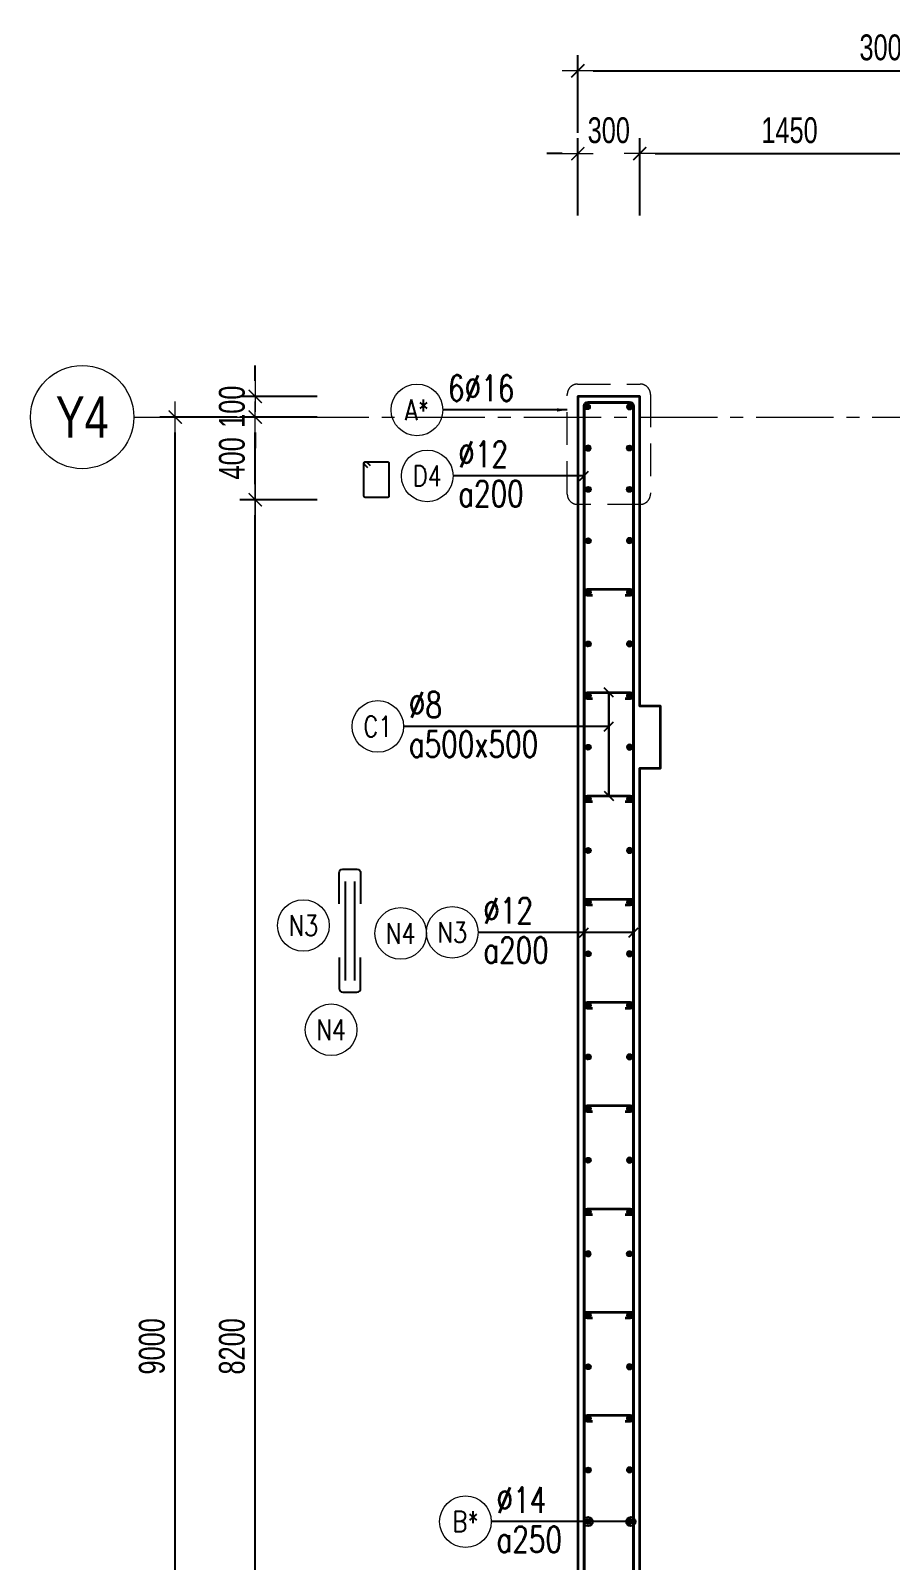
# Model space of a CAD drawing. Header units: millimetres. Extents: x 944027 to 981803, y -83026 to 82675.
# Drawn here: x 944222 to 948385, y -42504 to -35096 of the extents above; entities that cross this region are included whole.
import ezdxf
from ezdxf.enums import TextEntityAlignment as Align

# ---------------------------------------------------------------- set-up
doc = ezdxf.new("R2010")
doc.units = ezdxf.units.MM
doc.header["$MEASUREMENT"] = 0
for name, pattern in [('HIDDEN', [9.525, 6.35, -3.175]), ('HIDDEN2', [4.7625, 3.175, -1.5875]), ('HT_Dim Grid$0$CENTER2', [1.125, 0.75, -0.125, 0.125, -0.125]), ('HT_Grid$0$CENTER2', [1.125, 0.75, -0.125, 0.125, -0.125])]:
    doc.linetypes.add(name, pattern=pattern)
doc.layers.get('0').update_dxf_attribs({"lineweight": 20})
doc.layers.get('Defpoints').update_dxf_attribs({"color": 151, "lineweight": 9})
doc.layers.add('Hidden', color=9, linetype='HIDDEN')
doc.layers.add('Ligature', color=1, linetype='Continuous')
for name, color, linetype, lineweight in [('HT_Dim Grid$0$NDC_S_AXIS', 5, 'HT_Dim Grid$0$CENTER2', 13), ('HT_Dim Grid$0$NDC_S_SYMBOL', 1, 'Continuous', 15), ('HT_Dim Grid$0$NDC_S_TEXT SYMBOL', 7, 'Continuous', 20), ('HT_Grid$0$NDC_S_AXIS', 5, 'HT_Grid$0$CENTER2', 13), ('KC-LEADER', 153, 'Continuous', 18), ('KC-THEP', 6, 'Continuous', 40), ('NDC_S_DIM', 1, 'Continuous', 15), ('NDC_S_HIDDEN', 8, 'HIDDEN2', 13), ('NDC_S_LEADER', 1, 'Continuous', 15), ('NDC_S_REBAR', 4, 'Continuous', 35), ('NDC_S_STIRRUP', 4, 'Continuous', 40), ('NDC_S_VN TEXT', 7, 'Continuous', 20), ('NDC_S_WALL', 6, 'Continuous', 35)]:
    doc.layers.add(name, color=color, linetype=linetype, lineweight=lineweight)
doc.styles.add('HT_Dim Grid$0$NDC_ANNO', font='', dxfattribs={"width": 0.8})
doc.styles.add('NDC_ARIAL', font='arial.ttf', dxfattribs={"width": 0.85})
doc.styles.add('NDC_DIM', font='', dxfattribs={"width": 0.75})
doc.styles.add('NDC_EN TXT', font='romans.shx', dxfattribs={"width": 0.8})
doc.styles.get('HT_Dim Grid$0$NDC_ANNO').set_extended_font_data('Dotum')
doc.styles.get('NDC_DIM').set_extended_font_data('Dotum')
doc.dimstyles.new('NDC_1-50', dxfattribs={"dimscale": 50, "dimtxt": 2.5, "dimasz": 1, "dimexe": 1.5, "dimexo": 0, "dimgap": 0.8, "dimtad": 1, "dimdec": 0, "dimdsep": 46, "dimtxsty": 'NDC_ARIAL', "dimblk": 'DIMMARK', "dimcen": 49999.938995, "dimdle": 1.5, "dimclrd": 1, "dimclre": 1, "dimclrt": 3, "dimadec": 0, "dimazin": 0, "dimtfac": 1, "dimtdec": 0, "dimtix": 1, "dimtmove": 2, "dimatfit": 3, "dimfxl": 1, "dimarcsym": 0})
doc.dimstyles.new('NDC_dim_30', dxfattribs={"dimscale": 30, "dimtxt": 2.5, "dimasz": 1.5, "dimexe": 1.5, "dimexo": 2.5, "dimgap": 1, "dimtad": 1, "dimdec": 0, "dimzin": 0, "dimdsep": 46, "dimtxsty": 'NDC_DIM', "dimblk": 'DIMMARK', "dimcen": 0.09, "dimdle": 1.2, "dimclrd": 1, "dimclre": 1, "dimclrt": 3, "dimadec": 0, "dimazin": 0, "dimtfac": 1, "dimtdec": 0, "dimtix": 1, "dimtofl": 0, "dimtmove": 0, "dimatfit": 3, "dimfxl": 6, "dimfxlon": 1, "dimtolj": 1, "dimtzin": 0, "dimarcsym": 0})
doc.dimstyles.new('NDC_dim_50', dxfattribs={"dimscale": 50, "dimtxt": 2.5, "dimasz": 1.5, "dimexe": 1.5, "dimexo": 2.5, "dimgap": 1, "dimtad": 1, "dimdec": 0, "dimzin": 0, "dimdsep": 46, "dimtxsty": 'NDC_DIM', "dimblk": 'DIMMARK', "dimcen": 0.09, "dimdle": 1.2, "dimclrd": 1, "dimclre": 1, "dimclrt": 3, "dimadec": 0, "dimazin": 0, "dimtfac": 1, "dimtdec": 0, "dimtix": 1, "dimtofl": 0, "dimtmove": 0, "dimatfit": 3, "dimfxl": 6, "dimfxlon": 1, "dimtolj": 1, "dimtzin": 0, "dimarcsym": 0})

# ---------------------------------------------------------------- blocks, each defined once
blk = doc.blocks.new('THEP')
at = {"layer": 'KC-LEADER', "color": 6}
blk.add_circle((0, 0), 14, dxfattribs=at)
at = {"layer": 'KC-THEP'}
for p, q in [((-14, 0), (14, 0)), ((9.9, 9.9), (-9.9, -9.9)), ((-9.9, 9.9), (9.9, -9.9)), ((0, 14), (0, -14))]:
    blk.add_line(p, q, dxfattribs=at)
blk = doc.blocks.new('DIMMARK')
at = {"layer": 'NDC_S_DIM', "color": 1}
blk.add_line((-1.5, 0), (1, 0), dxfattribs=at)
at = {"layer": 'NDC_S_DIM', "color": 2, "const_width": 0.1}
blk.add_lwpolyline([(-0.424, -0.424), (0.424, 0.424)], dxfattribs=at)
blk = doc.blocks.new('*U11')
blk.add_circle((-2.5, 0), 2.5)
at = {"layer": 'NDC_S_VN TEXT', "color": 3, "style": 'NDC_EN TXT', "width": 0.75}
for tag, p in [('DK1', (0.5, 0.85)), ('KC1', (0.5, -2.97))]:
    blk.add_attdef(tag, p, '', height=2.5, dxfattribs=at)
at = {"layer": 'NDC_S_VN TEXT', "color": 7, "style": 'NDC_EN TXT', "width": 0.8}
blk.add_attdef('SH2', text='', height=2, dxfattribs=at).set_placement((-2.5, 0), align=Align.MIDDLE)
blk = doc.blocks.new('A$C7BC65A55')
at = {"layer": 'Ligature'}
for p, q in [((-15.2, 372, 0), (-15.2, 38.5, 0)), ((15.2, 372, 0), (15.2, 38.5, 0))]:
    blk.add_line(p, q, dxfattribs=at)
for points in [[(-36.2, 296.5), (-36.2, 400.9, -0.414214), (-24, 413.1), (24, 413.1, -0.414214), (36.2, 400.9), (36.2, 296.5)], [(-36.2, 116.5), (-36.2, 12.2, 0.414214), (-24, 0), (24, 0, 0.414214), (36.2, 12.2), (36.2, 116.5)]]:
    blk.add_lwpolyline(points, format="xyb", dxfattribs=at)
blk = doc.blocks.new('*U12')
blk.add_circle((-2.5, 0), 2.5)
at = {"layer": 'NDC_S_VN TEXT', "color": 3, "style": 'NDC_EN TXT', "width": 0.75}
for tag, p in [('DK1', (0.5, 0.85)), ('KC1', (0.5, -2.97))]:
    blk.add_attdef(tag, p, '', height=2.5, dxfattribs=at)
at = {"layer": 'NDC_S_VN TEXT', "color": 7, "style": 'NDC_EN TXT', "width": 0.8}
blk.add_attdef('SH2', text='', height=2, dxfattribs=at).set_placement((-2.5, 0), align=Align.MIDDLE)
blk = doc.blocks.new('*U13')
blk.add_circle((-2.5, 0), 2.5)
at = {"layer": 'NDC_S_VN TEXT', "color": 3, "style": 'NDC_EN TXT', "width": 0.75}
blk.add_attdef('DK1', (0.5, 0.85), '', height=2.5, dxfattribs=at)
at = {"layer": 'NDC_S_VN TEXT', "color": 7, "style": 'NDC_EN TXT', "width": 0.8}
blk.add_attdef('SH2', text='', height=2, dxfattribs=at).set_placement((-2.5, 0), align=Align.MIDDLE)
blk = doc.blocks.new('*D576')
at = {"layer": 'Defpoints', "color": 0, "ltscale": 200, "transparency": 16777216}
for p in [(947171.5, -35692), (946871.5, -36867.7), (947171.5, -37367.7)]:
    blk.add_point(p, dxfattribs=at)
at = {"layer": 'NDC_S_DIM', "color": 1, "lineweight": -2, "ltscale": 200, "transparency": 16777216}
for p, q in [((946871.5, -35992), (946871.5, -35617)), ((947171.5, -35992), (947171.5, -35617)), ((946796.5, -35692), (946721.5, -35692)), ((947246.5, -35692), (947321.5, -35692))]:
    blk.add_line(p, q, dxfattribs=at)
at = {"layer": 'NDC_S_DIM', "color": 1, "lineweight": -2, "ltscale": 200, "transparency": 16777216, "xscale": 75, "yscale": 75, "zscale": 75}
blk.add_blockref('DIMMARK', (946871.5, -35692), dxfattribs=at)
at = {"layer": 'NDC_S_DIM', "color": 1, "lineweight": -2, "ltscale": 200, "transparency": 16777216, "xscale": 75, "yscale": 75, "zscale": 75, "rotation": 180}
blk.add_blockref('DIMMARK', (947171.5, -35692), dxfattribs=at)
at = {"layer": 'NDC_S_DIM', "color": 3, "ltscale": 200, "transparency": 16777216, "insert": (947021.5, -35579.4), "char_height": 125, "attachment_point": 5, "style": 'NDC_DIM'}
blk.add_mtext('\\A1;300', dxfattribs=at)
blk = doc.blocks.new('*D577')
at = {"layer": 'Defpoints', "color": 0, "ltscale": 200, "transparency": 16777216}
for p in [(948621.5, -35692), (947171.5, -36867.7), (948621.5, -36867.7)]:
    blk.add_point(p, dxfattribs=at)
at = {"layer": 'NDC_S_DIM', "color": 1, "lineweight": -2, "ltscale": 200, "transparency": 16777216}
for p, q in [((947171.5, -35992), (947171.5, -35617)), ((948621.5, -35992), (948621.5, -35617)), ((947246.5, -35692), (948546.5, -35692))]:
    blk.add_line(p, q, dxfattribs=at)
at = {"layer": 'NDC_S_DIM', "color": 1, "lineweight": -2, "ltscale": 200, "transparency": 16777216, "xscale": 75, "yscale": 75, "zscale": 75, "rotation": 180}
blk.add_blockref('DIMMARK', (947171.5, -35692), dxfattribs=at)
at = {"layer": 'NDC_S_DIM', "color": 1, "lineweight": -2, "ltscale": 200, "transparency": 16777216, "xscale": 75, "yscale": 75, "zscale": 75}
blk.add_blockref('DIMMARK', (948621.5, -35692), dxfattribs=at)
at = {"layer": 'NDC_S_DIM', "color": 3, "ltscale": 200, "transparency": 16777216, "insert": (947896.5, -35579.4), "char_height": 125, "attachment_point": 5, "style": 'NDC_DIM'}
blk.add_mtext('\\A1;1450', dxfattribs=at)
blk = doc.blocks.new('*D587')
at = {"layer": 'Defpoints', "color": 0, "ltscale": 200, "transparency": 16777216}
for p in [(949871.5, -35290.9), (946871.5, -35992), (949871.5, -35992)]:
    blk.add_point(p, dxfattribs=at)
at = {"layer": 'NDC_S_DIM', "color": 1, "lineweight": -2, "ltscale": 200, "transparency": 16777216}
for p, q in [((946871.5, -35590.9), (946871.5, -35215.9)), ((949871.5, -35590.9), (949871.5, -35215.9)), ((946946.5, -35290.9), (949796.5, -35290.9))]:
    blk.add_line(p, q, dxfattribs=at)
at = {"layer": 'NDC_S_DIM', "color": 1, "lineweight": -2, "ltscale": 200, "transparency": 16777216, "xscale": 75, "yscale": 75, "zscale": 75, "rotation": 180}
blk.add_blockref('DIMMARK', (946871.5, -35290.9), dxfattribs=at)
at = {"layer": 'NDC_S_DIM', "color": 1, "lineweight": -2, "ltscale": 200, "transparency": 16777216, "xscale": 75, "yscale": 75, "zscale": 75}
blk.add_blockref('DIMMARK', (949871.5, -35290.9), dxfattribs=at)
at = {"layer": 'NDC_S_DIM', "color": 3, "ltscale": 200, "transparency": 16777216, "insert": (948371.5, -35178.3), "char_height": 125, "attachment_point": 5, "style": 'NDC_DIM'}
blk.add_mtext('\\A1;3000', dxfattribs=at)
blk = doc.blocks.new('*D589')
at = {"layer": 'Defpoints', "color": 0, "ltscale": 200, "transparency": 16777216}
for p in [(945309.7, -37367.7), (946871.5, -37367.7), (946871.5, -45567.7)]:
    blk.add_point(p, dxfattribs=at)
at = {"layer": 'NDC_S_DIM', "color": 1, "lineweight": -2, "ltscale": 200, "transparency": 16777216}
for p, q in [((945609.7, -37367.7), (945234.7, -37367.7)), ((945309.7, -45492.7), (945309.7, -37442.7)), ((945609.7, -45567.7), (945234.7, -45567.7))]:
    blk.add_line(p, q, dxfattribs=at)
at = {"layer": 'NDC_S_DIM', "color": 1, "lineweight": -2, "ltscale": 200, "transparency": 16777216, "xscale": 75, "yscale": 75, "zscale": 75}
for p, rotation in [((945309.7, -37367.7), 90), ((945309.7, -45567.7), 270)]:
    blk.add_blockref('DIMMARK', p, dxfattribs=dict(at, rotation=rotation))
at = {"layer": 'NDC_S_DIM', "color": 3, "ltscale": 200, "transparency": 16777216, "insert": (945197.1, -41467.7), "char_height": 125, "attachment_point": 5, "rotation": 90, "style": 'NDC_DIM'}
blk.add_mtext('\\A1;8200', dxfattribs=at)
blk = doc.blocks.new('*D590')
at = {"layer": 'Defpoints', "color": 0, "ltscale": 200, "transparency": 16777216}
for p in [(945309.7, -36967.7), (946871.5, -36967.7), (946871.5, -37367.7)]:
    blk.add_point(p, dxfattribs=at)
at = {"layer": 'NDC_S_DIM', "color": 1, "lineweight": -2, "ltscale": 200, "transparency": 16777216}
for p, q in [((945609.7, -36967.7), (945234.7, -36967.7)), ((945309.7, -37292.7), (945309.7, -37042.7)), ((945609.7, -37367.7), (945234.7, -37367.7))]:
    blk.add_line(p, q, dxfattribs=at)
at = {"layer": 'NDC_S_DIM', "color": 1, "lineweight": -2, "ltscale": 200, "transparency": 16777216, "xscale": 75, "yscale": 75, "zscale": 75}
for p, rotation in [((945309.7, -36967.7), 90), ((945309.7, -37367.7), 270)]:
    blk.add_blockref('DIMMARK', p, dxfattribs=dict(at, rotation=rotation))
at = {"layer": 'NDC_S_DIM', "color": 3, "ltscale": 200, "transparency": 16777216, "insert": (945197.1, -37167.7), "char_height": 125, "attachment_point": 5, "rotation": 90, "style": 'NDC_DIM'}
blk.add_mtext('\\A1;400', dxfattribs=at)
blk = doc.blocks.new('*D591')
at = {"layer": 'Defpoints', "color": 0, "ltscale": 200, "transparency": 16777216}
for p in [(944922.1, -36967.7), (946871.5, -36967.7), (946871.5, -45967.7)]:
    blk.add_point(p, dxfattribs=at)
at = {"layer": 'NDC_S_DIM', "color": 1, "lineweight": -2, "ltscale": 200, "transparency": 16777216}
for p, q in [((945222.1, -36967.7), (944847.1, -36967.7)), ((944922.1, -45892.7), (944922.1, -37042.7)), ((945222.1, -45967.7), (944847.1, -45967.7))]:
    blk.add_line(p, q, dxfattribs=at)
at = {"layer": 'NDC_S_DIM', "color": 1, "lineweight": -2, "ltscale": 200, "transparency": 16777216, "xscale": 75, "yscale": 75, "zscale": 75}
for p, rotation in [((944922.1, -36967.7), 90), ((944922.1, -45967.7), 270)]:
    blk.add_blockref('DIMMARK', p, dxfattribs=dict(at, rotation=rotation))
at = {"layer": 'NDC_S_DIM', "color": 3, "ltscale": 200, "transparency": 16777216, "insert": (944809.5, -41467.7), "char_height": 125, "attachment_point": 5, "rotation": 90, "style": 'NDC_DIM'}
blk.add_mtext('\\A1;9000', dxfattribs=at)
blk = doc.blocks.new('*U22')
at = {"layer": 'HT_Dim Grid$0$NDC_S_SYMBOL'}
blk.add_line((5, 0), (9, 0), dxfattribs=at)
blk.add_circle((0, 0), 5, dxfattribs=at)
at = {"layer": 'HT_Dim Grid$0$NDC_S_TEXT SYMBOL', "color": 7, "style": 'HT_Dim Grid$0$NDC_ANNO', "width": 0.8}
blk.add_attdef('GRID', text='', height=4, rotation=270, dxfattribs=at).set_placement((0, 0), align=Align.MIDDLE)
blk = doc.blocks.new('*D601')
at = {"layer": 'Defpoints', "color": 0, "ltscale": 200, "transparency": 16777216}
for p in [(945309.7, -36867.7), (946871.5, -36867.7), (946871.5, -36967.7)]:
    blk.add_point(p, dxfattribs=at)
at = {"layer": 'NDC_S_DIM', "color": 1, "lineweight": -2, "ltscale": 200, "transparency": 16777216}
for p, q in [((945309.7, -36792.7), (945309.7, -36717.7)), ((945609.7, -36867.7), (945234.7, -36867.7)), ((945609.7, -36967.7), (945234.7, -36967.7)), ((945309.7, -37042.7), (945309.7, -37117.7))]:
    blk.add_line(p, q, dxfattribs=at)
at = {"layer": 'NDC_S_DIM', "color": 1, "lineweight": -2, "ltscale": 200, "transparency": 16777216, "xscale": 75, "yscale": 75, "zscale": 75}
for p, rotation in [((945309.7, -36867.7), 270), ((945309.7, -36967.7), 90)]:
    blk.add_blockref('DIMMARK', p, dxfattribs=dict(at, rotation=rotation))
at = {"layer": 'NDC_S_DIM', "color": 3, "ltscale": 200, "transparency": 16777216, "insert": (945197.1, -36917.7), "char_height": 125, "attachment_point": 5, "rotation": 90, "style": 'NDC_DIM'}
blk.add_mtext('\\A1;100', dxfattribs=at)

msp = doc.modelspace()

# ---------------------------------------------------------------- linework, layer by layer
for centre in [(945542.8, -39429.8), (946013.7, -39467.9), (945677.2, -39934.8)]:
    msp.add_circle(centre, 125)
at = {"layer": 'HT_Grid$0$NDC_S_AXIS', "ltscale": 500}
msp.add_line((944922.1, -36967.7), (960215.5, -36967.7), dxfattribs=at)
at = {"layer": 'Ligature'}
msp.add_lwpolyline([(945854.5, -37213.6), (945838.5, -37197.7, -0.668179), (945844.3, -37183.7), (945948.9, -37183.7, -0.414214), (945957.1, -37191.9), (945957.1, -37349, -0.414214), (945948.9, -37357.2), (945844.3, -37357.2, -0.414214), (945836.1, -37349), (945836.1, -37191.9, -0.668179), (945850.1, -37186.1), (945866, -37202.1)], format="xyb", dxfattribs=at)
at = {"layer": 'NDC_S_HIDDEN', "ltscale": 50}
msp.add_lwpolyline([(946870.5, -36807.8), (947173.2, -36807.8, -0.414214), (947223.2, -36857.8), (947223.2, -37340.5, -0.414214), (947173.2, -37390.5), (946870.5, -37390.5, -0.414214), (946820.5, -37340.5), (946820.5, -36857.8, -0.414214)], format="xyb", close=True, dxfattribs=at)
at = {"layer": 'NDC_S_REBAR'}
for points in [[(946943, -37831.5), (946918, -37831.5, -1), (946918, -37801.5), (947125.1, -37801.5, -1), (947125.1, -37831.5), (947100.1, -37831.5)], [(946943, -38331.5), (946918, -38331.5, -1), (946918, -38301.5), (947125, -38301.5, -1), (947125, -38331.5), (947100, -38331.5)], [(946943, -38831.5), (946918, -38831.5, -1), (946918, -38801.5), (947125, -38801.5, -1), (947125, -38831.5), (947100, -38831.5)], [(946943, -39331.5), (946918, -39331.5, -1), (946918, -39301.5), (947125.1, -39301.5, -1), (947125.1, -39331.5), (947100.1, -39331.5)], [(946943, -39831.5), (946918, -39831.5, -1), (946918, -39801.5), (947125.1, -39801.5, -1), (947125.1, -39831.5), (947100.1, -39831.5)], [(946943, -40331.5), (946918, -40331.5, -1), (946918, -40301.5), (947125.1, -40301.5, -1), (947125.1, -40331.5), (947100.1, -40331.5)], [(946943, -40831.5), (946918, -40831.5, -1), (946918, -40801.5), (947125.1, -40801.5, -1), (947125.1, -40831.5), (947100.1, -40831.5)], [(946943, -41331.5), (946918, -41331.5, -1), (946918, -41301.5), (947125.1, -41301.5, -1), (947125.1, -41331.5), (947100.1, -41331.5)], [(946943, -41831.5), (946918, -41831.5, -1), (946918, -41801.5), (947125.1, -41801.5, -1), (947125.1, -41831.5), (947100.1, -41831.5)]]:
    msp.add_lwpolyline(points, format="xyb", dxfattribs=at)
at = {"layer": 'NDC_S_STIRRUP'}
msp.add_lwpolyline([(947101.5, -45977.7), (947141.5, -46017.7, -0.414214), (947121.5, -46037.7), (946921.5, -46037.7, -0.414214), (946901.5, -46017.7), (946901.5, -36917.7, -0.414214), (946921.5, -36897.7), (947121.5, -36897.7, -0.414214), (947141.5, -36917.7), (947141.5, -46017.7, -0.414214), (947121.5, -46037.7), (947081.5, -45997.7)], format="xyb", dxfattribs=at)
at = {"layer": 'NDC_S_WALL', "ltscale": 10}
msp.add_lwpolyline([(947171.5, -45567.7), (947171.5, -38667.7), (947271.5, -38667.7), (947271.5, -38367.7), (947171.5, -38367.7), (947171.5, -36867.7), (946871.5, -36867.7), (946871.5, -46067.7)], dxfattribs=at)

# ---------------------------------------------------------------- block references
at = {"layer": 'Hidden', "xscale": 1.44, "yscale": 1.44, "zscale": 1.44}
msp.add_blockref('A$C7BC65A55', (945767.8, -39752.1, 0), dxfattribs=at)
at = {"layer": 'HT_Dim Grid$0$NDC_S_AXIS'}
ref = msp.add_blockref('*U22', (944472.1, -36967.7), dxfattribs=dict(at, xscale=50, yscale=50, zscale=150))
ref.add_attrib('GRID', 'Y4', dxfattribs={"layer": 'HT_Dim Grid$0$NDC_S_TEXT SYMBOL', "color": 7, "height": 200, "style": 'HT_Dim Grid$0$NDC_ANNO', "width": 0.8}).set_placement((944472.1, -36967.7), align=Align.MIDDLE)
at = {"layer": 'KC-THEP', "rotation": 189.6685644363809}
for p in [(946918, -36917.7), (947121.5, -37117.7), (946921.5, -37317.7), (947121.5, -37317.7), (946921.5, -37566.5), (946921.5, -37816.5), (946921.5, -38066.5), (946921.5, -38316.5), (946921.5, -38566.5), (946921.5, -38816.5), (946921.5, -39066.5), (946921.5, -39316.5), (946921.5, -39566.5), (946921.5, -39816.5), (946921.5, -40066.5), (946921.5, -40316.5), (946921.5, -40566.5), (946921.5, -40816.5), (947121.5, -41019.2), (946921.5, -41316.5), (946921.5, -41566.5), (946921.5, -41816.5), (946921.5, -42066.5), (946921.5, -42316.5)]:
    msp.add_blockref('THEP', p, dxfattribs=at)
at = {"layer": 'KC-THEP', "xscale": -1}
for p, rotation in [((947121.5, -36917.7), 350.3314355636191), ((946921.5, -37117.7), 170.331435563619), ((947121.5, -37566.2), 350.3314355636191), ((947121.5, -37816.2), 350.3314355636191), ((947121.5, -38066.2), 350.3314355636191), ((947121.5, -38316.2), 350.3314355636191), ((947121.5, -38566.2), 350.3314355636191), ((947121.5, -38816.2), 350.3314355636191), ((947121.5, -39066.2), 350.3314355636191), ((947121.5, -39316.2), 350.3314355636191), ((947121.5, -39566.2), 350.3314355636191), ((947121.5, -39816.2), 350.3314355636191), ((947121.5, -40066.2), 350.3314355636191), ((947121.5, -40316.2), 350.3314355636191), ((947121.5, -40566.2), 350.3314355636191), ((947121.5, -40816.2), 350.3314355636191), ((946921.5, -41019.5), 350.3314355636191), ((947121.5, -41316.2), 350.3314355636191), ((947121.5, -41566.2), 350.3314355636191), ((947121.5, -41816.2), 350.3314355636191), ((947121.5, -42066.2), 350.3314355636191), ((947121.5, -42316.2), 350.3314355636191)]:
    msp.add_blockref('THEP', p, dxfattribs=dict(at, rotation=rotation))
at = {"layer": 'NDC_S_VN TEXT', "xscale": 50, "yscale": 50, "zscale": 50}
for name, p, values in [('*U13', (946217.7, -36933), {'SH2': 'A*', 'DK1': '6%%C16'}), ('*U11', (946267.4, -37252.6), {'SH2': 'D4', 'DK1': '%%C12', 'KC1': 'a200'}), ('*U12', (946028.2, -38465.8), {'SH2': 'C1', 'DK1': '%%c8', 'KC1': 'a500x500'}), ('*U11', (946388.7, -39462.8), {'SH2': 'N3', 'DK1': '%%C12', 'KC1': 'a200'}), ('*U11', (946452.6, -42316.5), {'SH2': 'B*', 'DK1': '%%C14', 'KC1': 'a250'})]:
    msp.add_blockref(name, p, dxfattribs=at).add_auto_attribs(values)

# ---------------------------------------------------------------- texts
at = {"layer": 'NDC_S_VN TEXT', "color": 7, "style": 'NDC_EN TXT', "width": 0.8}
for tag, p in [('N3', (945542.8, -39429.8)), ('N4', (946013.7, -39467.9)), ('N4', (945677.2, -39934.8))]:
    msp.add_attdef(tag, text='3', height=100, dxfattribs=at).set_placement(p, align=Align.MIDDLE)

# ---------------------------------------------------------------- dimensions: what is measured, and where the dimension line sits
at = {"layer": 'NDC_S_DIM', "ltscale": 200}
for base, p1, p2, picture, middle in [((949871.5, -35290.9), (946871.5, -35992), (949871.5, -35992), '*D587', (948371.5, -35178.3)), ((947171.5, -35692), (946871.5, -36867.7), (947171.5, -37367.7), '*D576', (947021.5, -35579.4))]:
    dim = msp.add_linear_dim(base=base, p1=p1, p2=p2, dimstyle='NDC_dim_50', dxfattribs=at)
    dim.commit()
    dim.dimension.update_dxf_attribs({"geometry": picture, "text_midpoint": middle})
dim = msp.add_linear_dim(base=(948621.5, -35692), p1=(947171.5, -36867.7), p2=(948621.5, -36867.7), dimstyle='NDC_dim_50', override={"dimtmove": 1}, dxfattribs=at)
dim.commit()
dim.dimension.update_dxf_attribs({"geometry": '*D577', "text_midpoint": (947896.5, -35579.4)})
for base, p1, p2, picture, middle in [((945309.7, -36867.7), (946871.5, -36967.7), (946871.5, -36867.7), '*D601', (945197.1, -36917.7)), ((945309.7, -36967.7), (946871.5, -37367.7), (946871.5, -36967.7), '*D590', (945197.1, -37167.7)), ((945309.7, -37367.7), (946871.5, -45567.7), (946871.5, -37367.7), '*D589', (945197.1, -41467.7))]:
    dim = msp.add_linear_dim(base=base, p1=p1, p2=p2, angle=90, dimstyle='NDC_dim_50', override={"dimtmove": 1}, dxfattribs=at)
    dim.commit()
    dim.dimension.update_dxf_attribs({"geometry": picture, "text_midpoint": middle})
dim = msp.add_linear_dim(base=(944922.1, -36967.7), p1=(946871.5, -45967.7), p2=(946871.5, -36967.7), angle=90, dimstyle='NDC_dim_50', dxfattribs=at)
dim.commit()
dim.dimension.update_dxf_attribs({"geometry": '*D591', "text_midpoint": (944809.5, -41467.7)})

# ---------------------------------------------------------------- leaders
at = {"layer": 'NDC_S_LEADER'}
for points, dimstyle, override in [([(946820.5, -36933), (946217.7, -36933)], 'NDC_1-50', {"dimgap": 0.8, "dimtad": 0}), ([(946901.5, -37252.6), (946267.4, -37252.6)], 'NDC_dim_30', {"dimtad": 0, "dimldrblk": 'Oblique'}), ([(947021.5, -38301.5), (947021.5, -38801.5)], 'NDC_dim_30', {"dimtad": 0, "dimldrblk": 'Oblique'}), ([(947021.5, -38801.5), (947021.5, -38301.5)], 'NDC_dim_30', {"dimtad": 0, "dimldrblk": 'Oblique'}), ([(947021.5, -38465.8), (946028.2, -38465.8)], 'NDC_dim_30', {"dimtad": 0, "dimldrblk": 'Oblique'}), ([(947141.5, -39463), (946388.7, -39463)], 'NDC_dim_30', {"dimtad": 0, "dimldrblk": 'Oblique'}), ([(946901.5, -39463), (946388.7, -39463)], 'NDC_dim_30', {"dimtad": 0, "dimldrblk": 'Oblique'}), ([(947128.5, -42316.5), (946452.6, -42316.5)], 'NDC_dim_30', {"dimtad": 0, "dimldrblk": 'Origin'}), ([(946921.5, -42316.5), (946452.6, -42316.5)], 'NDC_dim_30', {"dimtad": 0, "dimldrblk": 'Origin'})]:
    msp.add_leader(points, dimstyle=dimstyle, override=override, dxfattribs=at)

doc.saveas('drawing.dxf')
